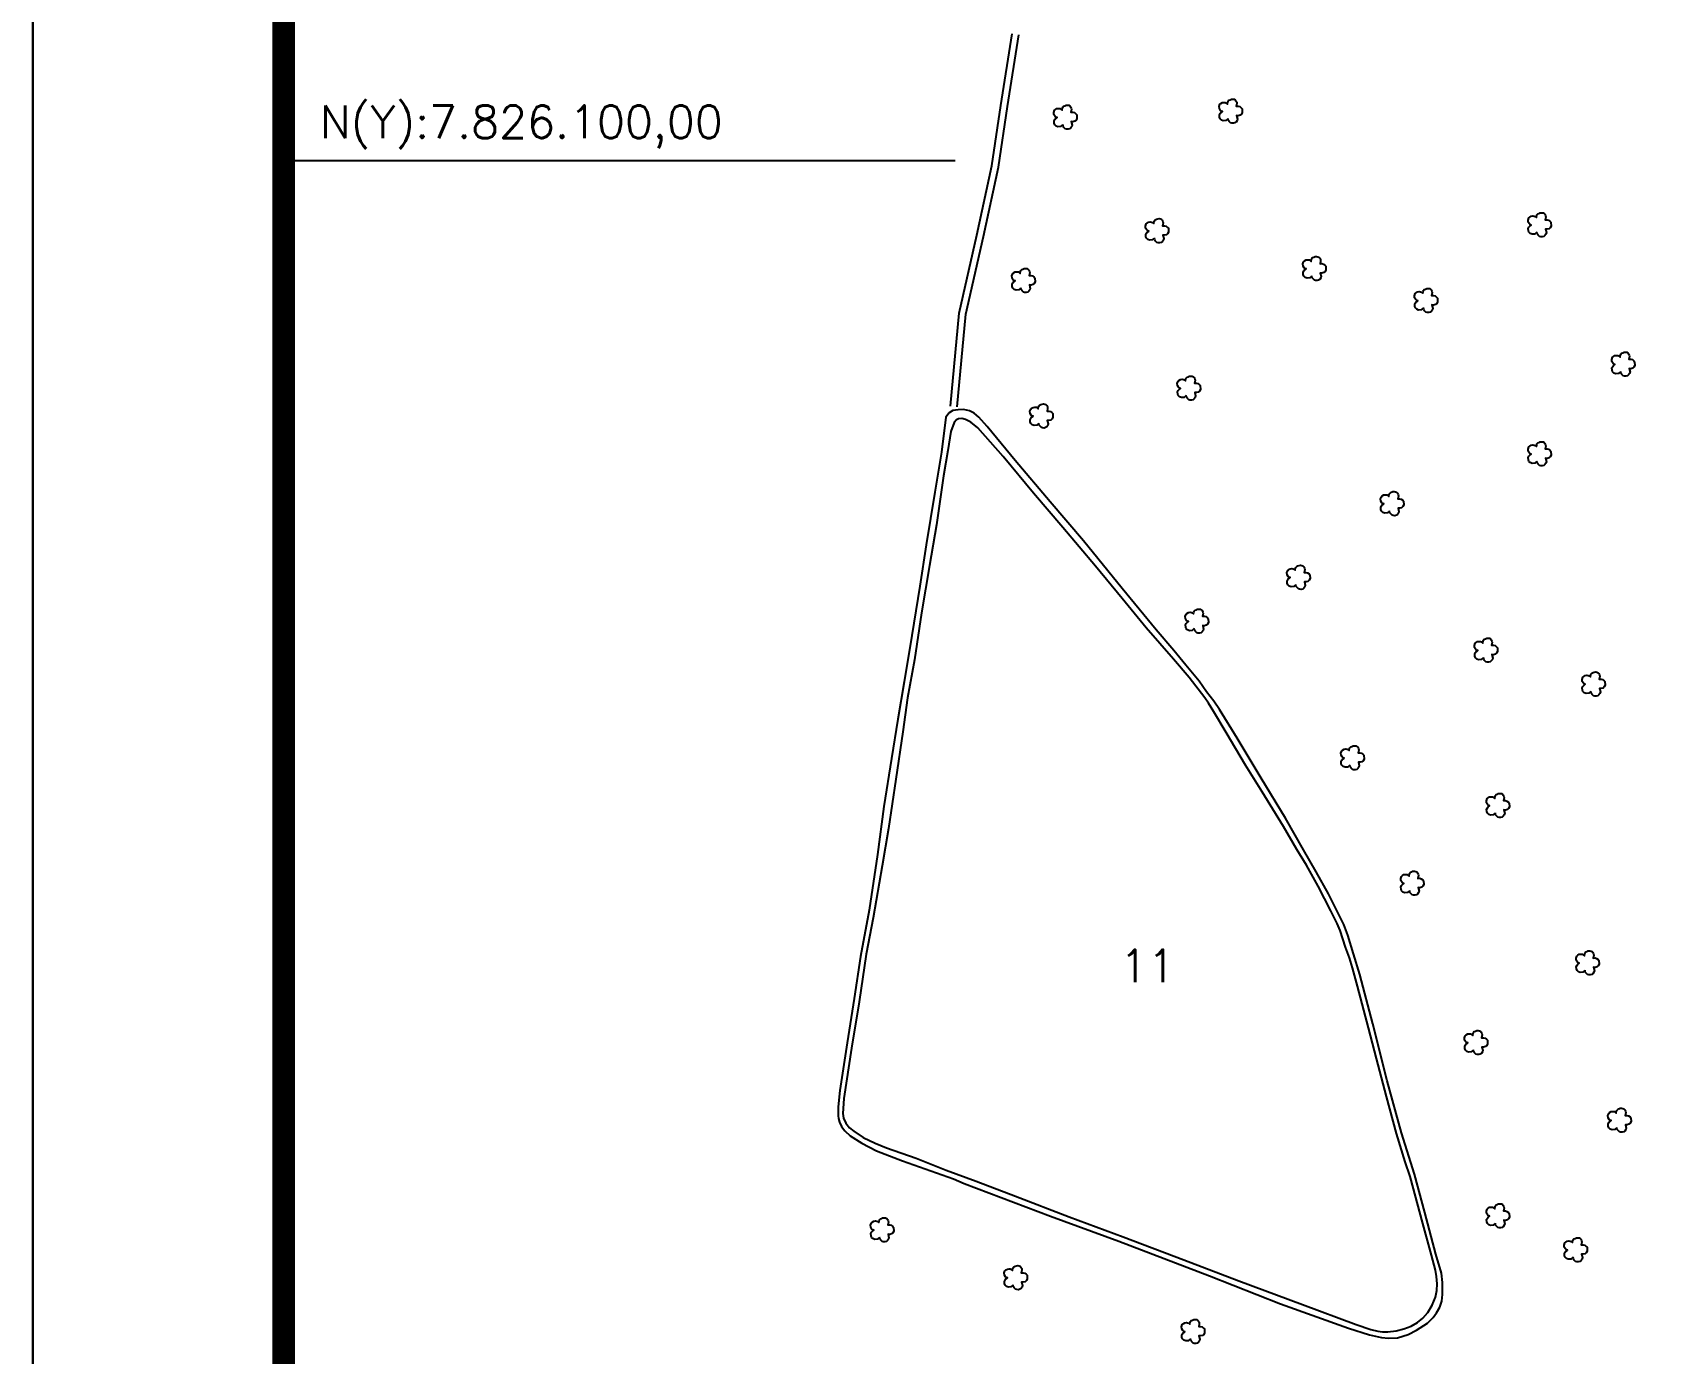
# Model space of a CAD drawing. Extents: x 742777 to 745927, y 7824687 to 7829142.
# Drawn here: x 742777 to 743754, y 7825387 to 7826176 of the extents above; entities that cross this region are included whole.
import ezdxf

# ---------------------------------------------------------------- set-up
doc = ezdxf.new("R2010")
doc.units = 0
doc.header["$MEASUREMENT"] = 0
doc.linetypes.add('CONTINUO', pattern=[0])
doc.linetypes.add('LIN0', pattern=[0])
for name, color, linetype in [('0114000982', 1, 'Continuous'), ('_SIMBOLO ARVORE', 118, 'Continuous'), ('ESTRADA', 1, 'Continuous'), ('MALHA', 8, 'Continuous'), ('MARGEM', 5, 'Continuous'), ('TEXTO_NUN_TAL', 7, 'Continuous')]:
    doc.layers.add(name, color=color, linetype=linetype)
doc.layers.add('0114000982011', color=5, linetype='Continuous', lineweight=25)
doc.styles.add('ROMANS', font='romans')
doc.styles.add('Simplex', font='simplex.shx')

msp = doc.modelspace()

# ---------------------------------------------------------------- linework, layer by layer
at = {"layer": '0114000982'}
msp.add_lwpolyline([(743334.02, 7825488.73), (743385.75, 7825469.35), (743426.47, 7825454.36), (743480.63, 7825433.67), (743523.1, 7825416.99), (743563.75, 7825402.44), (743576.32, 7825398.3), (743583.47, 7825396.73), (743587.66, 7825396.36), (743592.98, 7825396.67), (743599.4, 7825398.67), (743604.42, 7825401.11), (743610.94, 7825405.37), (743614.44, 7825408.68), (743616.44, 7825411.62), (743618.31, 7825414.99), (743619.5, 7825418.55), (743619.94, 7825422.54), (743620, 7825429.57), (743619.31, 7825435.25), (743615.98, 7825446.68), (743609.38, 7825471.45), (743603.28, 7825494.37), (743595.41, 7825519.1), (743586.85, 7825550.18), (743578.23, 7825584.16), (743570.56, 7825613.73), (743566.72, 7825626.02), (743563.32, 7825637.14), (743560.94, 7825643.56), (743557.86, 7825649.9), (743551.76, 7825661.84), (743544.46, 7825674.95), (743536.85, 7825688.15), (743526.02, 7825707.1), (743511.56, 7825731), (743497.21, 7825754.92), (743486.69, 7825771.99), (743483.3, 7825777.01), (743478.96, 7825782.54), (743474.44, 7825788.88), (743466.63, 7825798.46), (743459.47, 7825807.32), (743448.77, 7825819.53), (743428.57, 7825844.39), (743405.41, 7825872.89), (743385.53, 7825896.06), (743364.57, 7825920.73), (743347.76, 7825941.11), (743342.74, 7825946.64), (743340.12, 7825949.13), (743337.33, 7825950.43), (743333.72, 7825951.18), (743330.4, 7825951.06), (743327.36, 7825950.62), (743325.2, 7825949.21), (743323.17, 7825946.62), (743320.47, 7825925.86), (743316.62, 7825901.87), (743311.4, 7825870.48), (743307.62, 7825845.81), (743302.78, 7825816.23), (743298.18, 7825788.48), (743294.47, 7825766.33), (743290.69, 7825742.66), (743286.09, 7825714.04), (743282.19, 7825685.47), (743277.35, 7825652.05), (743272.13, 7825624.36), (743268.29, 7825599.32), (743264.2, 7825572.95), (743259.86, 7825544.45), (743258.79, 7825534.62), (743258.79, 7825529.3), (743259.04, 7825527.68), (743259.54, 7825525.44), (743260.78, 7825522.83), (743262.84, 7825520.28), (743265.9, 7825517.28), (743273, 7825512.99), (743281.67, 7825508.41), (743297.26, 7825502.44), (743327.63, 7825491.57)], close=True, dxfattribs=at)
at = {"layer": '0114000982011', "linetype": 'ByBlock'}
msp.add_lwpolyline([(743287.57, 7825510.18), (743305.42, 7825503.95), (743323.38, 7825496.79), (743341.23, 7825490.16), (743364.74, 7825481.19), (743396.83, 7825468.86), (743429.07, 7825456.96), (743465.35, 7825443.29), (743498.3, 7825430.72), (743536.23, 7825416.5), (743568.36, 7825404.64), (743577.17, 7825401.64), (743581.2, 7825400.5), (743584, 7825400.22), (743587.32, 7825400.18), (743592.2, 7825400.69), (743596.9, 7825401.99), (743601.2, 7825403.57), (743604.92, 7825405.66), (743608.11, 7825408.34), (743611.12, 7825411.66), (743613.8, 7825416.16), (743615.67, 7825420.99), (743616.46, 7825424.94), (743616.73, 7825428.93), (743616.42, 7825433.23), (743615.82, 7825437.12), (743613.3, 7825446.04), (743607.65, 7825467.18), (743604.09, 7825480.52), (743600.57, 7825492.99), (743597.57, 7825501.66), (743592.38, 7825518.68), (743586.45, 7825540.75), (743580.47, 7825563.55), (743575.8, 7825581.75), (743569.11, 7825606.65), (743566.07, 7825617.7), (743564.41, 7825623.59), (743562.03, 7825630.08), (743558.75, 7825639.91), (743557.08, 7825644.1), (743555.66, 7825646.9), (743553.13, 7825651.76), (743545.61, 7825666.49), (743538.76, 7825678.93), (743532.87, 7825688.29), (743524.91, 7825702.04), (743512.21, 7825722.89), (743502.24, 7825738.8), (743490.56, 7825758.31), (743483.36, 7825770.66), (743480.04, 7825775.84), (743477.86, 7825779.04), (743468.52, 7825791.08), (743459.18, 7825802), (743442.87, 7825820.72), (743428.47, 7825838.29), (743412.6, 7825857.57), (743393.05, 7825880.76), (743375.56, 7825901.38), (743357.43, 7825923.18), (743342.23, 7825940.25), (743338, 7825943.61), (743334.79, 7825945.23), (743332.66, 7825945.82), (743330.76, 7825945.74), (743329.57, 7825945.15), (743328.07, 7825943.41), (743326.2, 7825938.19), (743324.22, 7825926.84), (743321.8, 7825911.65), (743317.61, 7825882.3), (743313.3, 7825858.07), (743308.48, 7825829.79), (743304.29, 7825801.7), (743300.3, 7825779.06), (743297.51, 7825758.76), (743293.2, 7825730.48), (743288.76, 7825700.99), (743285.02, 7825678.66), (743279.63, 7825647.46), (743275.57, 7825625.9), (743271.26, 7825597.36), (743266.69, 7825569.7), (743262.14, 7825539.63), (743261.49, 7825530.54), (743261.87, 7825527.75), (743263.4, 7825524.89), (743265.62, 7825522.1), (743268.16, 7825520.01), (743273.68, 7825516.39), (743280.98, 7825512.9)], close=True, dxfattribs=at)
at = {"layer": '_SIMBOLO ARVORE', "linetype": 'CONTINUO'}
for points in [[(743392.95, 7826121.44, 0), (743391.7, 7826120.4, 0), (743390.12, 7826120.21, 0), (743388.99, 7826120.65, 0), (743388.19, 7826121.44, 0), (743387.86, 7826122.34, 0), (743387.77, 7826123.67, 0), (743388.2, 7826124.51, 0), (743388.66, 7826125.13, 0), (743389.57, 7826125.75, 0), (743388.99, 7826125.94, 0), (743388.42, 7826126.41, 0), (743387.75, 7826127.47, 0), (743387.62, 7826128.73, 0), (743388.11, 7826130.04, 0), (743388.62, 7826130.52, 0), (743389.55, 7826131.08, 0), (743390.53, 7826131.21, 0), (743391.31, 7826131.1, 0), (743391.92, 7826130.82, 0), (743392.6, 7826130.21, 0), (743392.8, 7826131.37, 0), (743392.98, 7826131.83, 0), (743393.48, 7826132.47, 0), (743394.23, 7826132.74, 0), (743394.97, 7826133.07, 0), (743395.79, 7826133.15, 0), (743396.57, 7826133.03, 0), (743397.21, 7826132.7, 0), (743397.68, 7826132.19, 0), (743398.09, 7826131.38, 0), (743398.25, 7826130.47, 0), (743397.88, 7826128.85, 0), (743399.01, 7826128.87, 0), (743399.95, 7826128.65, 0), (743400.83, 7826127.95, 0), (743401.32, 7826127.39, 0), (743401.45, 7826125.16, 0), (743400.91, 7826124.17, 0), (743400.18, 7826123.5, 0), (743399.04, 7826123.2, 0), (743398.04, 7826123.29, 0), (743398.58, 7826121.21, 0), (743398.33, 7826120.33, 0), (743397.73, 7826119.48, 0), (743397.07, 7826118.95, 0), (743396.13, 7826118.72, 0), (743395.2, 7826118.78, 0), (743394.5, 7826118.98, 0), (743393.7, 7826119.76, 0), (743393.15, 7826120.47, 0), (743392.99, 7826121.55, 0)], [(743491.79, 7826125.01, 0), (743490.55, 7826123.97, 0), (743488.96, 7826123.78, 0), (743487.84, 7826124.22, 0), (743487.04, 7826125.01, 0), (743486.71, 7826125.91, 0), (743486.62, 7826127.24, 0), (743487.05, 7826128.08, 0), (743487.5, 7826128.7, 0), (743488.41, 7826129.32, 0), (743487.83, 7826129.51, 0), (743487.26, 7826129.98, 0), (743486.59, 7826131.04, 0), (743486.47, 7826132.3, 0), (743486.95, 7826133.61, 0), (743487.46, 7826134.09, 0), (743488.39, 7826134.65, 0), (743489.37, 7826134.78, 0), (743490.15, 7826134.67, 0), (743490.77, 7826134.39, 0), (743491.44, 7826133.78, 0), (743491.65, 7826134.94, 0), (743491.82, 7826135.4, 0), (743492.32, 7826136.04, 0), (743493.08, 7826136.31, 0), (743493.81, 7826136.64, 0), (743494.64, 7826136.72, 0), (743495.42, 7826136.6, 0), (743496.05, 7826136.27, 0), (743496.52, 7826135.76, 0), (743496.94, 7826134.95, 0), (743497.1, 7826134.04, 0), (743496.72, 7826132.42, 0), (743497.86, 7826132.44, 0), (743498.79, 7826132.22, 0), (743499.67, 7826131.52, 0), (743500.16, 7826130.96, 0), (743500.3, 7826128.73, 0), (743499.75, 7826127.74, 0), (743499.03, 7826127.08, 0), (743497.89, 7826126.77, 0), (743496.89, 7826126.86, 0), (743497.42, 7826124.78, 0), (743497.18, 7826123.9, 0), (743496.57, 7826123.05, 0), (743495.91, 7826122.52, 0), (743494.97, 7826122.29, 0), (743494.04, 7826122.35, 0), (743493.34, 7826122.55, 0), (743492.54, 7826123.33, 0), (743492, 7826124.04, 0), (743491.83, 7826125.12, 0)], [(743447.73, 7826053.6, 0), (743446.48, 7826052.56, 0), (743444.9, 7826052.37, 0), (743443.77, 7826052.81, 0), (743442.97, 7826053.6, 0), (743442.64, 7826054.5, 0), (743442.55, 7826055.83, 0), (743442.98, 7826056.67, 0), (743443.44, 7826057.29, 0), (743444.35, 7826057.91, 0), (743443.77, 7826058.1, 0), (743443.2, 7826058.57, 0), (743442.53, 7826059.63, 0), (743442.41, 7826060.89, 0), (743442.89, 7826062.2, 0), (743443.4, 7826062.68, 0), (743444.33, 7826063.24, 0), (743445.31, 7826063.37, 0), (743446.09, 7826063.26, 0), (743446.7, 7826062.98, 0), (743447.38, 7826062.37, 0), (743447.58, 7826063.53, 0), (743447.76, 7826063.99, 0), (743448.26, 7826064.63, 0), (743449.01, 7826064.9, 0), (743449.75, 7826065.23, 0), (743450.57, 7826065.31, 0), (743451.35, 7826065.19, 0), (743451.99, 7826064.86, 0), (743452.46, 7826064.35, 0), (743452.87, 7826063.54, 0), (743453.04, 7826062.63, 0), (743452.66, 7826061.01, 0), (743453.79, 7826061.03, 0), (743454.73, 7826060.81, 0), (743455.61, 7826060.11, 0), (743456.1, 7826059.55, 0), (743456.23, 7826057.32, 0), (743455.69, 7826056.33, 0), (743454.96, 7826055.66, 0), (743453.82, 7826055.36, 0), (743452.82, 7826055.45, 0), (743453.36, 7826053.37, 0), (743453.11, 7826052.49, 0), (743452.51, 7826051.64, 0), (743451.85, 7826051.11, 0), (743450.91, 7826050.88, 0), (743449.98, 7826050.94, 0), (743449.28, 7826051.14, 0), (743448.48, 7826051.92, 0), (743447.94, 7826052.63, 0), (743447.77, 7826053.71, 0)], [(743676.38, 7826057.17, 0), (743675.14, 7826056.13, 0), (743673.55, 7826055.94, 0), (743672.43, 7826056.38, 0), (743671.63, 7826057.17, 0), (743671.29, 7826058.07, 0), (743671.21, 7826059.4, 0), (743671.64, 7826060.24, 0), (743672.09, 7826060.86, 0), (743673, 7826061.48, 0), (743672.42, 7826061.67, 0), (743671.85, 7826062.14, 0), (743671.18, 7826063.2, 0), (743671.06, 7826064.46, 0), (743671.54, 7826065.77, 0), (743672.05, 7826066.25, 0), (743672.98, 7826066.81, 0), (743673.96, 7826066.94, 0), (743674.74, 7826066.83, 0), (743675.36, 7826066.55, 0), (743676.03, 7826065.94, 0), (743676.24, 7826067.1, 0), (743676.41, 7826067.56, 0), (743676.91, 7826068.2, 0), (743677.67, 7826068.47, 0), (743678.4, 7826068.8, 0), (743679.23, 7826068.88, 0), (743680.01, 7826068.76, 0), (743680.64, 7826068.43, 0), (743681.11, 7826067.92, 0), (743681.53, 7826067.11, 0), (743681.69, 7826066.2, 0), (743681.31, 7826064.58, 0), (743682.44, 7826064.6, 0), (743683.38, 7826064.38, 0), (743684.26, 7826063.68, 0), (743684.75, 7826063.12, 0), (743684.88, 7826060.89, 0), (743684.34, 7826059.9, 0), (743683.62, 7826059.24, 0), (743682.47, 7826058.93, 0), (743681.48, 7826059.02, 0), (743682.01, 7826056.94, 0), (743681.76, 7826056.06, 0), (743681.16, 7826055.21, 0), (743680.5, 7826054.68, 0), (743679.56, 7826054.45, 0), (743678.63, 7826054.51, 0), (743677.93, 7826054.71, 0), (743677.13, 7826055.49, 0), (743676.59, 7826056.2, 0), (743676.42, 7826057.28, 0)], [(743367.94, 7826023.85, 0), (743366.69, 7826022.8, 0), (743365.11, 7826022.62, 0), (743363.98, 7826023.06, 0), (743363.18, 7826023.84, 0), (743362.85, 7826024.74, 0), (743362.76, 7826026.08, 0), (743363.19, 7826026.92, 0), (743363.65, 7826027.54, 0), (743364.56, 7826028.16, 0), (743363.98, 7826028.34, 0), (743363.41, 7826028.81, 0), (743362.74, 7826029.87, 0), (743362.61, 7826031.14, 0), (743363.1, 7826032.45, 0), (743363.61, 7826032.92, 0), (743364.54, 7826033.49, 0), (743365.52, 7826033.62, 0), (743366.3, 7826033.51, 0), (743366.91, 7826033.22, 0), (743367.59, 7826032.62, 0), (743367.79, 7826033.77, 0), (743367.97, 7826034.23, 0), (743368.47, 7826034.87, 0), (743369.22, 7826035.15, 0), (743369.96, 7826035.48, 0), (743370.78, 7826035.55, 0), (743371.56, 7826035.44, 0), (743372.2, 7826035.1, 0), (743372.67, 7826034.6, 0), (743373.08, 7826033.78, 0), (743373.25, 7826032.87, 0), (743372.87, 7826031.26, 0), (743374, 7826031.28, 0), (743374.94, 7826031.05, 0), (743375.82, 7826030.35, 0), (743376.31, 7826029.79, 0), (743376.44, 7826027.57, 0), (743375.9, 7826026.57, 0), (743375.17, 7826025.91, 0), (743374.03, 7826025.61, 0), (743373.03, 7826025.69, 0), (743373.57, 7826023.62, 0), (743373.32, 7826022.73, 0), (743372.72, 7826021.89, 0), (743372.06, 7826021.36, 0), (743371.12, 7826021.13, 0), (743370.19, 7826021.19, 0), (743369.49, 7826021.38, 0), (743368.69, 7826022.17, 0), (743368.15, 7826022.88, 0), (743367.98, 7826023.95, 0)], [(743541.81, 7826030.99, 0), (743540.57, 7826029.94, 0), (743538.98, 7826029.76, 0), (743537.85, 7826030.2, 0), (743537.05, 7826030.98, 0), (743536.72, 7826031.89, 0), (743536.63, 7826033.22, 0), (743537.07, 7826034.06, 0), (743537.52, 7826034.68, 0), (743538.43, 7826035.3, 0), (743537.85, 7826035.48, 0), (743537.28, 7826035.95, 0), (743536.61, 7826037.01, 0), (743536.49, 7826038.28, 0), (743536.97, 7826039.59, 0), (743537.48, 7826040.06, 0), (743538.41, 7826040.63, 0), (743539.39, 7826040.76, 0), (743540.17, 7826040.65, 0), (743540.79, 7826040.36, 0), (743541.46, 7826039.76, 0), (743541.66, 7826040.91, 0), (743541.84, 7826041.37, 0), (743542.34, 7826042.01, 0), (743543.1, 7826042.29, 0), (743543.83, 7826042.62, 0), (743544.66, 7826042.69, 0), (743545.44, 7826042.58, 0), (743546.07, 7826042.25, 0), (743546.54, 7826041.74, 0), (743546.95, 7826040.92, 0), (743547.12, 7826040.02, 0), (743546.74, 7826038.4, 0), (743547.87, 7826038.42, 0), (743548.81, 7826038.19, 0), (743549.69, 7826037.49, 0), (743550.18, 7826036.93, 0), (743550.31, 7826034.71, 0), (743549.77, 7826033.71, 0), (743549.04, 7826033.05, 0), (743547.9, 7826032.75, 0), (743546.9, 7826032.83, 0), (743547.44, 7826030.76, 0), (743547.19, 7826029.87, 0), (743546.59, 7826029.03, 0), (743545.93, 7826028.5, 0), (743544.99, 7826028.27, 0), (743544.06, 7826028.33, 0), (743543.36, 7826028.52, 0), (743542.56, 7826029.31, 0), (743542.02, 7826030.02, 0), (743541.85, 7826031.1, 0)], [(743608.5, 7826011.95, 0), (743607.26, 7826010.9, 0), (743605.67, 7826010.72, 0), (743604.54, 7826011.16, 0), (743603.74, 7826011.94, 0), (743603.41, 7826012.84, 0), (743603.32, 7826014.17, 0), (743603.76, 7826015.01, 0), (743604.21, 7826015.64, 0), (743605.12, 7826016.25, 0), (743604.54, 7826016.44, 0), (743603.97, 7826016.91, 0), (743603.3, 7826017.97, 0), (743603.18, 7826019.23, 0), (743603.66, 7826020.55, 0), (743604.17, 7826021.02, 0), (743605.1, 7826021.59, 0), (743606.08, 7826021.72, 0), (743606.86, 7826021.61, 0), (743607.48, 7826021.32, 0), (743608.15, 7826020.72, 0), (743608.36, 7826021.87, 0), (743608.53, 7826022.33, 0), (743609.03, 7826022.97, 0), (743609.79, 7826023.25, 0), (743610.52, 7826023.57, 0), (743611.35, 7826023.65, 0), (743612.13, 7826023.54, 0), (743612.76, 7826023.2, 0), (743613.23, 7826022.69, 0), (743613.64, 7826021.88, 0), (743613.81, 7826020.97, 0), (743613.43, 7826019.36, 0), (743614.56, 7826019.37, 0), (743615.5, 7826019.15, 0), (743616.38, 7826018.45, 0), (743616.87, 7826017.89, 0), (743617, 7826015.67, 0), (743616.46, 7826014.67, 0), (743615.73, 7826014.01, 0), (743614.59, 7826013.7, 0), (743613.59, 7826013.79, 0), (743614.13, 7826011.71, 0), (743613.88, 7826010.83, 0), (743613.28, 7826009.98, 0), (743612.62, 7826009.46, 0), (743611.68, 7826009.23, 0), (743610.75, 7826009.28, 0), (743610.05, 7826009.48, 0), (743609.25, 7826010.27, 0), (743608.71, 7826010.98, 0), (743608.54, 7826012.05, 0)], [(743726.4, 7825973.86, 0), (743725.16, 7825972.81, 0), (743723.57, 7825972.63, 0), (743722.44, 7825973.07, 0), (743721.64, 7825973.86, 0), (743721.31, 7825974.76, 0), (743721.22, 7825976.09, 0), (743721.65, 7825976.93, 0), (743722.11, 7825977.55, 0), (743723.02, 7825978.17, 0), (743722.44, 7825978.35, 0), (743721.87, 7825978.83, 0), (743721.2, 7825979.89, 0), (743721.08, 7825981.15, 0), (743721.56, 7825982.46, 0), (743722.07, 7825982.93, 0), (743723, 7825983.5, 0), (743723.98, 7825983.63, 0), (743724.76, 7825983.52, 0), (743725.37, 7825983.24, 0), (743726.05, 7825982.63, 0), (743726.25, 7825983.79, 0), (743726.43, 7825984.25, 0), (743726.93, 7825984.89, 0), (743727.68, 7825985.16, 0), (743728.42, 7825985.49, 0), (743729.24, 7825985.56, 0), (743730.03, 7825985.45, 0), (743730.66, 7825985.12, 0), (743731.13, 7825984.61, 0), (743731.54, 7825983.79, 0), (743731.71, 7825982.89, 0), (743731.33, 7825981.27, 0), (743732.46, 7825981.29, 0), (743733.4, 7825981.06, 0), (743734.28, 7825980.36, 0), (743734.77, 7825979.81, 0), (743734.9, 7825977.58, 0), (743734.36, 7825976.59, 0), (743733.63, 7825975.92, 0), (743732.49, 7825975.62, 0), (743731.49, 7825975.71, 0), (743732.03, 7825973.63, 0), (743731.78, 7825972.74, 0), (743731.18, 7825971.9, 0), (743730.52, 7825971.37, 0), (743729.58, 7825971.14, 0), (743728.65, 7825971.2, 0), (743727.95, 7825971.4, 0), (743727.15, 7825972.18, 0), (743726.61, 7825972.89, 0), (743726.44, 7825973.97, 0)], [(743466.79, 7825959.58, 0), (743465.54, 7825958.53, 0), (743463.96, 7825958.35, 0), (743462.83, 7825958.79, 0), (743462.03, 7825959.57, 0), (743461.7, 7825960.48, 0), (743461.61, 7825961.81, 0), (743462.04, 7825962.65, 0), (743462.49, 7825963.27, 0), (743463.41, 7825963.89, 0), (743462.83, 7825964.07, 0), (743462.25, 7825964.54, 0), (743461.58, 7825965.6, 0), (743461.46, 7825966.87, 0), (743461.94, 7825968.18, 0), (743462.46, 7825968.65, 0), (743463.38, 7825969.22, 0), (743464.36, 7825969.35, 0), (743465.14, 7825969.24, 0), (743465.76, 7825968.95, 0), (743466.44, 7825968.35, 0), (743466.64, 7825969.5, 0), (743466.81, 7825969.96, 0), (743467.32, 7825970.6, 0), (743468.07, 7825970.88, 0), (743468.8, 7825971.21, 0), (743469.63, 7825971.28, 0), (743470.41, 7825971.17, 0), (743471.04, 7825970.83, 0), (743471.52, 7825970.33, 0), (743471.93, 7825969.51, 0), (743472.09, 7825968.6, 0), (743471.71, 7825966.99, 0), (743472.85, 7825967.01, 0), (743473.78, 7825966.78, 0), (743474.66, 7825966.08, 0), (743475.15, 7825965.52, 0), (743475.29, 7825963.3, 0), (743474.74, 7825962.3, 0), (743474.02, 7825961.64, 0), (743472.88, 7825961.34, 0), (743471.88, 7825961.42, 0), (743472.41, 7825959.35, 0), (743472.17, 7825958.46, 0), (743471.57, 7825957.62, 0), (743470.91, 7825957.09, 0), (743469.97, 7825956.86, 0), (743469.03, 7825956.92, 0), (743468.34, 7825957.11, 0), (743467.54, 7825957.9, 0), (743466.99, 7825958.61, 0), (743466.82, 7825959.68, 0)], [(743378.66, 7825942.92, 0), (743377.41, 7825941.87, 0), (743375.83, 7825941.69, 0), (743374.7, 7825942.13, 0), (743373.9, 7825942.91, 0), (743373.57, 7825943.81, 0), (743373.48, 7825945.14, 0), (743373.91, 7825945.98, 0), (743374.37, 7825946.61, 0), (743375.28, 7825947.22, 0), (743374.7, 7825947.41, 0), (743374.13, 7825947.88, 0), (743373.45, 7825948.94, 0), (743373.33, 7825950.2, 0), (743373.82, 7825951.52, 0), (743374.33, 7825951.99, 0), (743375.26, 7825952.56, 0), (743376.23, 7825952.69, 0), (743377.02, 7825952.58, 0), (743377.63, 7825952.29, 0), (743378.31, 7825951.69, 0), (743378.51, 7825952.84, 0), (743378.68, 7825953.3, 0), (743379.19, 7825953.94, 0), (743379.94, 7825954.22, 0), (743380.68, 7825954.54, 0), (743381.5, 7825954.62, 0), (743382.28, 7825954.51, 0), (743382.92, 7825954.17, 0), (743383.39, 7825953.66, 0), (743383.8, 7825952.85, 0), (743383.96, 7825951.94, 0), (743383.59, 7825950.33, 0), (743384.72, 7825950.34, 0), (743385.66, 7825950.12, 0), (743386.54, 7825949.42, 0), (743387.03, 7825948.86, 0), (743387.16, 7825946.64, 0), (743386.62, 7825945.64, 0), (743385.89, 7825944.98, 0), (743384.75, 7825944.67, 0), (743383.75, 7825944.76, 0), (743384.28, 7825942.68, 0), (743384.04, 7825941.8, 0), (743383.44, 7825940.95, 0), (743382.78, 7825940.43, 0), (743381.84, 7825940.2, 0), (743380.91, 7825940.25, 0), (743380.21, 7825940.45, 0), (743379.41, 7825941.24, 0), (743378.86, 7825941.95, 0), (743378.7, 7825943.02, 0)], [(743676.38, 7825920.3, 0), (743675.14, 7825919.26, 0), (743673.55, 7825919.07, 0), (743672.43, 7825919.51, 0), (743671.63, 7825920.3, 0), (743671.29, 7825921.2, 0), (743671.21, 7825922.53, 0), (743671.64, 7825923.37, 0), (743672.09, 7825923.99, 0), (743673, 7825924.61, 0), (743672.42, 7825924.8, 0), (743671.85, 7825925.27, 0), (743671.18, 7825926.33, 0), (743671.06, 7825927.59, 0), (743671.54, 7825928.9, 0), (743672.05, 7825929.38, 0), (743672.98, 7825929.94, 0), (743673.96, 7825930.07, 0), (743674.74, 7825929.96, 0), (743675.36, 7825929.68, 0), (743676.03, 7825929.07, 0), (743676.24, 7825930.23, 0), (743676.41, 7825930.69, 0), (743676.91, 7825931.33, 0), (743677.67, 7825931.6, 0), (743678.4, 7825931.93, 0), (743679.23, 7825932.01, 0), (743680.01, 7825931.89, 0), (743680.64, 7825931.56, 0), (743681.11, 7825931.05, 0), (743681.53, 7825930.24, 0), (743681.69, 7825929.33, 0), (743681.31, 7825927.71, 0), (743682.44, 7825927.73, 0), (743683.38, 7825927.51, 0), (743684.26, 7825926.81, 0), (743684.75, 7825926.25, 0), (743684.88, 7825924.02, 0), (743684.34, 7825923.03, 0), (743683.62, 7825922.36, 0), (743682.47, 7825922.06, 0), (743681.48, 7825922.15, 0), (743682.01, 7825920.07, 0), (743681.76, 7825919.19, 0), (743681.16, 7825918.34, 0), (743680.5, 7825917.81, 0), (743679.56, 7825917.58, 0), (743678.63, 7825917.64, 0), (743677.93, 7825917.84, 0), (743677.13, 7825918.62, 0), (743676.59, 7825919.33, 0), (743676.42, 7825920.41, 0)], [(743588.26, 7825890.55, 0), (743587.01, 7825889.5, 0), (743585.43, 7825889.32, 0), (743584.3, 7825889.76, 0), (743583.5, 7825890.54, 0), (743583.17, 7825891.45, 0), (743583.08, 7825892.78, 0), (743583.51, 7825893.62, 0), (743583.97, 7825894.24, 0), (743584.88, 7825894.86, 0), (743584.3, 7825895.04, 0), (743583.73, 7825895.51, 0), (743583.05, 7825896.57, 0), (743582.93, 7825897.84, 0), (743583.42, 7825899.15, 0), (743583.93, 7825899.62, 0), (743584.86, 7825900.19, 0), (743585.83, 7825900.32, 0), (743586.61, 7825900.21, 0), (743587.23, 7825899.92, 0), (743587.91, 7825899.32, 0), (743588.11, 7825900.47, 0), (743588.28, 7825900.93, 0), (743588.79, 7825901.57, 0), (743589.54, 7825901.85, 0), (743590.27, 7825902.18, 0), (743591.1, 7825902.25, 0), (743591.88, 7825902.14, 0), (743592.52, 7825901.8, 0), (743592.99, 7825901.3, 0), (743593.4, 7825900.48, 0), (743593.56, 7825899.57, 0), (743593.19, 7825897.96, 0), (743594.32, 7825897.98, 0), (743595.25, 7825897.75, 0), (743596.14, 7825897.05, 0), (743596.63, 7825896.49, 0), (743596.76, 7825894.27, 0), (743596.21, 7825893.27, 0), (743595.49, 7825892.61, 0), (743594.35, 7825892.31, 0), (743593.35, 7825892.39, 0), (743593.88, 7825890.32, 0), (743593.64, 7825889.43, 0), (743593.04, 7825888.59, 0), (743592.38, 7825888.06, 0), (743591.44, 7825887.83, 0), (743590.51, 7825887.89, 0), (743589.81, 7825888.08, 0), (743589.01, 7825888.87, 0), (743588.46, 7825889.58, 0), (743588.3, 7825890.65, 0)], [(743532.28, 7825846.51, 0), (743531.04, 7825845.47, 0), (743529.46, 7825845.28, 0), (743528.33, 7825845.72, 0), (743527.53, 7825846.51, 0), (743527.2, 7825847.41, 0), (743527.11, 7825848.74, 0), (743527.54, 7825849.58, 0), (743527.99, 7825850.2, 0), (743528.9, 7825850.82, 0), (743528.32, 7825851, 0), (743527.75, 7825851.48, 0), (743527.08, 7825852.54, 0), (743526.96, 7825853.8, 0), (743527.44, 7825855.11, 0), (743527.95, 7825855.58, 0), (743528.88, 7825856.15, 0), (743529.86, 7825856.28, 0), (743530.64, 7825856.17, 0), (743531.26, 7825855.89, 0), (743531.93, 7825855.28, 0), (743532.14, 7825856.44, 0), (743532.31, 7825856.9, 0), (743532.82, 7825857.54, 0), (743533.57, 7825857.81, 0), (743534.3, 7825858.14, 0), (743535.13, 7825858.21, 0), (743535.91, 7825858.1, 0), (743536.54, 7825857.77, 0), (743537.01, 7825857.26, 0), (743537.43, 7825856.44, 0), (743537.59, 7825855.54, 0), (743537.21, 7825853.92, 0), (743538.35, 7825853.94, 0), (743539.28, 7825853.72, 0), (743540.16, 7825853.02, 0), (743540.65, 7825852.46, 0), (743540.79, 7825850.23, 0), (743540.24, 7825849.24, 0), (743539.52, 7825848.57, 0), (743538.38, 7825848.27, 0), (743537.38, 7825848.36, 0), (743537.91, 7825846.28, 0), (743537.67, 7825845.4, 0), (743537.07, 7825844.55, 0), (743536.4, 7825844.02, 0), (743535.46, 7825843.79, 0), (743534.53, 7825843.85, 0), (743533.84, 7825844.05, 0), (743533.03, 7825844.83, 0), (743532.49, 7825845.54, 0), (743532.32, 7825846.62, 0)], [(743471.55, 7825820.33, 0), (743470.3, 7825819.28, 0), (743468.72, 7825819.1, 0), (743467.59, 7825819.54, 0), (743466.79, 7825820.32, 0), (743466.46, 7825821.22, 0), (743466.37, 7825822.56, 0), (743466.8, 7825823.4, 0), (743467.26, 7825824.02, 0), (743468.17, 7825824.64, 0), (743467.59, 7825824.82, 0), (743467.02, 7825825.29, 0), (743466.34, 7825826.35, 0), (743466.22, 7825827.62, 0), (743466.71, 7825828.93, 0), (743467.22, 7825829.4, 0), (743468.15, 7825829.97, 0), (743469.12, 7825830.1, 0), (743469.91, 7825829.99, 0), (743470.52, 7825829.7, 0), (743471.2, 7825829.1, 0), (743471.4, 7825830.25, 0), (743471.57, 7825830.71, 0), (743472.08, 7825831.35, 0), (743472.83, 7825831.63, 0), (743473.57, 7825831.96, 0), (743474.39, 7825832.03, 0), (743475.17, 7825831.92, 0), (743475.81, 7825831.58, 0), (743476.28, 7825831.08, 0), (743476.69, 7825830.26, 0), (743476.85, 7825829.35, 0), (743476.48, 7825827.74, 0), (743477.61, 7825827.76, 0), (743478.55, 7825827.53, 0), (743479.43, 7825826.83, 0), (743479.92, 7825826.27, 0), (743480.05, 7825824.05, 0), (743479.51, 7825823.05, 0), (743478.78, 7825822.39, 0), (743477.64, 7825822.09, 0), (743476.64, 7825822.17, 0), (743477.17, 7825820.1, 0), (743476.93, 7825819.21, 0), (743476.33, 7825818.37, 0), (743475.67, 7825817.84, 0), (743474.73, 7825817.61, 0), (743473.8, 7825817.67, 0), (743473.1, 7825817.86, 0), (743472.3, 7825818.65, 0), (743471.75, 7825819.36, 0), (743471.59, 7825820.43, 0)], [(743644.35, 7825802.98, 0), (743643.1, 7825801.93, 0), (743641.52, 7825801.75, 0), (743640.39, 7825802.19, 0), (743639.59, 7825802.98, 0), (743639.26, 7825803.88, 0), (743639.17, 7825805.21, 0), (743639.6, 7825806.05, 0), (743640.06, 7825806.67, 0), (743640.97, 7825807.29, 0), (743640.39, 7825807.47, 0), (743639.82, 7825807.95, 0), (743639.15, 7825809.01, 0), (743639.02, 7825810.27, 0), (743639.51, 7825811.58, 0), (743640.02, 7825812.05, 0), (743640.95, 7825812.62, 0), (743641.93, 7825812.75, 0), (743642.71, 7825812.64, 0), (743643.32, 7825812.36, 0), (743644, 7825811.75, 0), (743644.2, 7825812.91, 0), (743644.38, 7825813.37, 0), (743644.88, 7825814.01, 0), (743645.63, 7825814.28, 0), (743646.37, 7825814.61, 0), (743647.19, 7825814.68, 0), (743647.97, 7825814.57, 0), (743648.61, 7825814.24, 0), (743649.08, 7825813.73, 0), (743649.49, 7825812.91, 0), (743649.65, 7825812.01, 0), (743649.28, 7825810.39, 0), (743650.41, 7825810.41, 0), (743651.35, 7825810.18, 0), (743652.23, 7825809.48, 0), (743652.72, 7825808.93, 0), (743652.85, 7825806.7, 0), (743652.31, 7825805.71, 0), (743651.58, 7825805.04, 0), (743650.44, 7825804.74, 0), (743649.44, 7825804.83, 0), (743649.98, 7825802.75, 0), (743649.73, 7825801.86, 0), (743649.13, 7825801.02, 0), (743648.47, 7825800.49, 0), (743647.53, 7825800.26, 0), (743646.6, 7825800.32, 0), (743645.9, 7825800.52, 0), (743645.1, 7825801.3, 0), (743644.56, 7825802.01, 0), (743644.39, 7825803.09, 0)], [(743708.66, 7825782.75, 0), (743707.41, 7825781.7, 0), (743705.83, 7825781.52, 0), (743704.7, 7825781.96, 0), (743703.9, 7825782.74, 0), (743703.57, 7825783.64, 0), (743703.48, 7825784.98, 0), (743703.91, 7825785.82, 0), (743704.37, 7825786.44, 0), (743705.28, 7825787.06, 0), (743704.7, 7825787.24, 0), (743704.13, 7825787.71, 0), (743703.45, 7825788.77, 0), (743703.33, 7825790.04, 0), (743703.82, 7825791.35, 0), (743704.33, 7825791.82, 0), (743705.26, 7825792.39, 0), (743706.23, 7825792.52, 0), (743707.01, 7825792.41, 0), (743707.63, 7825792.12, 0), (743708.31, 7825791.52, 0), (743708.51, 7825792.67, 0), (743708.68, 7825793.13, 0), (743709.19, 7825793.77, 0), (743709.94, 7825794.05, 0), (743710.68, 7825794.38, 0), (743711.5, 7825794.45, 0), (743712.28, 7825794.34, 0), (743712.92, 7825794, 0), (743713.39, 7825793.5, 0), (743713.8, 7825792.68, 0), (743713.96, 7825791.77, 0), (743713.59, 7825790.16, 0), (743714.72, 7825790.18, 0), (743715.66, 7825789.95, 0), (743716.54, 7825789.25, 0), (743717.03, 7825788.69, 0), (743717.16, 7825786.47, 0), (743716.61, 7825785.47, 0), (743715.89, 7825784.81, 0), (743714.75, 7825784.51, 0), (743713.75, 7825784.59, 0), (743714.28, 7825782.52, 0), (743714.04, 7825781.63, 0), (743713.44, 7825780.79, 0), (743712.78, 7825780.26, 0), (743711.84, 7825780.03, 0), (743710.91, 7825780.08, 0), (743710.21, 7825780.28, 0), (743709.41, 7825781.07, 0), (743708.86, 7825781.78, 0), (743708.7, 7825782.85, 0)], [(743564.56, 7825738.71, 0), (743563.31, 7825737.66, 0), (743561.73, 7825737.48, 0), (743560.6, 7825737.92, 0), (743559.8, 7825738.71, 0), (743559.47, 7825739.61, 0), (743559.38, 7825740.94, 0), (743559.81, 7825741.78, 0), (743560.27, 7825742.4, 0), (743561.18, 7825743.02, 0), (743560.6, 7825743.2, 0), (743560.03, 7825743.68, 0), (743559.35, 7825744.74, 0), (743559.23, 7825746, 0), (743559.72, 7825747.31, 0), (743560.23, 7825747.78, 0), (743561.16, 7825748.35, 0), (743562.14, 7825748.48, 0), (743562.92, 7825748.37, 0), (743563.53, 7825748.09, 0), (743564.21, 7825747.48, 0), (743564.41, 7825748.64, 0), (743564.59, 7825749.1, 0), (743565.09, 7825749.74, 0), (743565.84, 7825750.01, 0), (743566.58, 7825750.34, 0), (743567.4, 7825750.41, 0), (743568.18, 7825750.3, 0), (743568.82, 7825749.97, 0), (743569.29, 7825749.46, 0), (743569.7, 7825748.64, 0), (743569.86, 7825747.74, 0), (743569.49, 7825746.12, 0), (743570.62, 7825746.14, 0), (743571.56, 7825745.91, 0), (743572.44, 7825745.22, 0), (743572.93, 7825744.66, 0), (743573.06, 7825742.43, 0), (743572.52, 7825741.44, 0), (743571.79, 7825740.77, 0), (743570.65, 7825740.47, 0), (743569.65, 7825740.56, 0), (743570.19, 7825738.48, 0), (743569.94, 7825737.59, 0), (743569.34, 7825736.75, 0), (743568.68, 7825736.22, 0), (743567.74, 7825735.99, 0), (743566.81, 7825736.05, 0), (743566.11, 7825736.25, 0), (743565.31, 7825737.03, 0), (743564.76, 7825737.74, 0), (743564.6, 7825738.82, 0)], [(743651.5, 7825710.15, 0), (743650.25, 7825709.1, 0), (743648.67, 7825708.92, 0), (743647.54, 7825709.36, 0), (743646.74, 7825710.14, 0), (743646.41, 7825711.04, 0), (743646.32, 7825712.37, 0), (743646.75, 7825713.21, 0), (743647.2, 7825713.84, 0), (743648.12, 7825714.45, 0), (743647.54, 7825714.64, 0), (743646.96, 7825715.11, 0), (743646.29, 7825716.17, 0), (743646.17, 7825717.43, 0), (743646.65, 7825718.75, 0), (743647.16, 7825719.22, 0), (743648.09, 7825719.79, 0), (743649.07, 7825719.92, 0), (743649.85, 7825719.81, 0), (743650.47, 7825719.52, 0), (743651.15, 7825718.92, 0), (743651.35, 7825720.07, 0), (743651.52, 7825720.53, 0), (743652.03, 7825721.17, 0), (743652.78, 7825721.45, 0), (743653.51, 7825721.77, 0), (743654.34, 7825721.85, 0), (743655.12, 7825721.74, 0), (743655.75, 7825721.4, 0), (743656.23, 7825720.89, 0), (743656.64, 7825720.08, 0), (743656.8, 7825719.17, 0), (743656.42, 7825717.56, 0), (743657.56, 7825717.58, 0), (743658.49, 7825717.35, 0), (743659.37, 7825716.65, 0), (743659.86, 7825716.09, 0), (743660, 7825713.87, 0), (743659.45, 7825712.87, 0), (743658.73, 7825712.21, 0), (743657.59, 7825711.9, 0), (743656.59, 7825711.99, 0), (743657.12, 7825709.92, 0), (743656.88, 7825709.03, 0), (743656.28, 7825708.19, 0), (743655.62, 7825707.66, 0), (743654.68, 7825707.43, 0), (743653.74, 7825707.48, 0), (743653.05, 7825707.68, 0), (743652.25, 7825708.47, 0), (743651.7, 7825709.18, 0), (743651.53, 7825710.25, 0)], [(743600.29, 7825663.73, 0), (743599.04, 7825662.68, 0), (743597.46, 7825662.5, 0), (743596.33, 7825662.94, 0), (743595.53, 7825663.73, 0), (743595.2, 7825664.63, 0), (743595.11, 7825665.96, 0), (743595.54, 7825666.8, 0), (743596, 7825667.42, 0), (743596.91, 7825668.04, 0), (743596.33, 7825668.22, 0), (743595.76, 7825668.7, 0), (743595.08, 7825669.76, 0), (743594.96, 7825671.02, 0), (743595.45, 7825672.33, 0), (743595.96, 7825672.8, 0), (743596.89, 7825673.37, 0), (743597.86, 7825673.5, 0), (743598.64, 7825673.39, 0), (743599.26, 7825673.11, 0), (743599.94, 7825672.5, 0), (743600.14, 7825673.66, 0), (743600.31, 7825674.12, 0), (743600.82, 7825674.76, 0), (743601.57, 7825675.03, 0), (743602.3, 7825675.36, 0), (743603.13, 7825675.43, 0), (743603.91, 7825675.32, 0), (743604.55, 7825674.99, 0), (743605.02, 7825674.48, 0), (743605.43, 7825673.66, 0), (743605.59, 7825672.76, 0), (743605.22, 7825671.14, 0), (743606.35, 7825671.16, 0), (743607.28, 7825670.93, 0), (743608.17, 7825670.23, 0), (743608.66, 7825669.68, 0), (743608.79, 7825667.45, 0), (743608.24, 7825666.46, 0), (743607.52, 7825665.79, 0), (743606.38, 7825665.49, 0), (743605.38, 7825665.58, 0), (743605.91, 7825663.5, 0), (743605.67, 7825662.61, 0), (743605.07, 7825661.77, 0), (743604.41, 7825661.24, 0), (743603.47, 7825661.01, 0), (743602.54, 7825661.07, 0), (743601.84, 7825661.27, 0), (743601.04, 7825662.05, 0), (743600.49, 7825662.76, 0), (743600.33, 7825663.84, 0)], [(743705.09, 7825616.12, 0), (743703.84, 7825615.08, 0), (743702.26, 7825614.89, 0), (743701.13, 7825615.33, 0), (743700.33, 7825616.12, 0), (743700, 7825617.02, 0), (743699.91, 7825618.35, 0), (743700.34, 7825619.19, 0), (743700.79, 7825619.81, 0), (743701.71, 7825620.43, 0), (743701.13, 7825620.62, 0), (743700.55, 7825621.09, 0), (743699.88, 7825622.15, 0), (743699.76, 7825623.41, 0), (743700.25, 7825624.72, 0), (743700.76, 7825625.2, 0), (743701.69, 7825625.76, 0), (743702.66, 7825625.89, 0), (743703.44, 7825625.78, 0), (743704.06, 7825625.5, 0), (743704.74, 7825624.89, 0), (743704.94, 7825626.05, 0), (743705.11, 7825626.51, 0), (743705.62, 7825627.15, 0), (743706.37, 7825627.42, 0), (743707.1, 7825627.75, 0), (743707.93, 7825627.83, 0), (743708.71, 7825627.71, 0), (743709.34, 7825627.38, 0), (743709.82, 7825626.87, 0), (743710.23, 7825626.06, 0), (743710.39, 7825625.15, 0), (743710.01, 7825623.53, 0), (743711.15, 7825623.55, 0), (743712.08, 7825623.33, 0), (743712.96, 7825622.63, 0), (743713.45, 7825622.07, 0), (743713.59, 7825619.84, 0), (743713.04, 7825618.85, 0), (743712.32, 7825618.19, 0), (743711.18, 7825617.88, 0), (743710.18, 7825617.97, 0), (743710.71, 7825615.89, 0), (743710.47, 7825615.01, 0), (743709.87, 7825614.16, 0), (743709.21, 7825613.63, 0), (743708.27, 7825613.4, 0), (743707.33, 7825613.46, 0), (743706.64, 7825613.66, 0), (743705.84, 7825614.44, 0), (743705.29, 7825615.15, 0), (743705.12, 7825616.23, 0)], [(743638.4, 7825568.52, 0), (743637.15, 7825567.47, 0), (743635.57, 7825567.29, 0), (743634.44, 7825567.73, 0), (743633.64, 7825568.51, 0), (743633.31, 7825569.41, 0), (743633.22, 7825570.74, 0), (743633.65, 7825571.58, 0), (743634.1, 7825572.21, 0), (743635.02, 7825572.82, 0), (743634.44, 7825573.01, 0), (743633.86, 7825573.48, 0), (743633.19, 7825574.54, 0), (743633.07, 7825575.8, 0), (743633.55, 7825577.12, 0), (743634.06, 7825577.59, 0), (743634.99, 7825578.16, 0), (743635.97, 7825578.29, 0), (743636.75, 7825578.18, 0), (743637.37, 7825577.89, 0), (743638.05, 7825577.29, 0), (743638.25, 7825578.44, 0), (743638.42, 7825578.9, 0), (743638.93, 7825579.54, 0), (743639.68, 7825579.82, 0), (743640.41, 7825580.14, 0), (743641.24, 7825580.22, 0), (743642.02, 7825580.11, 0), (743642.65, 7825579.77, 0), (743643.13, 7825579.26, 0), (743643.54, 7825578.45, 0), (743643.7, 7825577.54, 0), (743643.32, 7825575.93, 0), (743644.46, 7825575.94, 0), (743645.39, 7825575.72, 0), (743646.27, 7825575.02, 0), (743646.76, 7825574.46, 0), (743646.9, 7825572.24, 0), (743646.35, 7825571.24, 0), (743645.63, 7825570.58, 0), (743644.49, 7825570.27, 0), (743643.49, 7825570.36, 0), (743644.02, 7825568.28, 0), (743643.78, 7825567.4, 0), (743643.18, 7825566.55, 0), (743642.52, 7825566.03, 0), (743641.58, 7825565.8, 0), (743640.64, 7825565.85, 0), (743639.95, 7825566.05, 0), (743639.15, 7825566.84, 0), (743638.6, 7825567.55, 0), (743638.43, 7825568.62, 0)], [(743724.14, 7825522.1, 0), (743722.89, 7825521.05, 0), (743721.31, 7825520.87, 0), (743720.18, 7825521.31, 0), (743719.38, 7825522.09, 0), (743719.05, 7825523, 0), (743718.96, 7825524.33, 0), (743719.39, 7825525.17, 0), (743719.85, 7825525.79, 0), (743720.76, 7825526.41, 0), (743720.18, 7825526.59, 0), (743719.61, 7825527.06, 0), (743718.94, 7825528.12, 0), (743718.81, 7825529.39, 0), (743719.3, 7825530.7, 0), (743719.81, 7825531.17, 0), (743720.74, 7825531.74, 0), (743721.72, 7825531.87, 0), (743722.5, 7825531.76, 0), (743723.11, 7825531.47, 0), (743723.79, 7825530.87, 0), (743723.99, 7825532.02, 0), (743724.17, 7825532.49, 0), (743724.67, 7825533.12, 0), (743725.42, 7825533.4, 0), (743726.16, 7825533.73, 0), (743726.98, 7825533.8, 0), (743727.76, 7825533.69, 0), (743728.4, 7825533.36, 0), (743728.87, 7825532.85, 0), (743729.28, 7825532.03, 0), (743729.44, 7825531.13, 0), (743729.07, 7825529.51, 0), (743730.2, 7825529.53, 0), (743731.14, 7825529.3, 0), (743732.02, 7825528.6, 0), (743732.51, 7825528.04, 0), (743732.64, 7825525.82, 0), (743732.1, 7825524.82, 0), (743731.37, 7825524.16, 0), (743730.23, 7825523.86, 0), (743729.23, 7825523.94, 0), (743729.77, 7825521.87, 0), (743729.52, 7825520.98, 0), (743728.92, 7825520.14, 0), (743728.26, 7825519.61, 0), (743727.32, 7825519.38, 0), (743726.39, 7825519.44, 0), (743725.69, 7825519.63, 0), (743724.89, 7825520.42, 0), (743724.35, 7825521.13, 0), (743724.18, 7825522.21, 0)], [(743283.51, 7825456.64, 0), (743282.26, 7825455.59, 0), (743280.68, 7825455.41, 0), (743279.55, 7825455.85, 0), (743278.75, 7825456.63, 0), (743278.42, 7825457.54, 0), (743278.33, 7825458.87, 0), (743278.76, 7825459.71, 0), (743279.22, 7825460.33, 0), (743280.13, 7825460.95, 0), (743279.55, 7825461.13, 0), (743278.98, 7825461.6, 0), (743278.3, 7825462.66, 0), (743278.18, 7825463.93, 0), (743278.67, 7825465.24, 0), (743279.18, 7825465.71, 0), (743280.11, 7825466.28, 0), (743281.08, 7825466.41, 0), (743281.86, 7825466.3, 0), (743282.48, 7825466.01, 0), (743283.16, 7825465.41, 0), (743283.36, 7825466.56, 0), (743283.53, 7825467.03, 0), (743284.04, 7825467.67, 0), (743284.79, 7825467.94, 0), (743285.53, 7825468.27, 0), (743286.35, 7825468.34, 0), (743287.13, 7825468.23, 0), (743287.77, 7825467.9, 0), (743288.24, 7825467.39, 0), (743288.65, 7825466.57, 0), (743288.81, 7825465.67, 0), (743288.44, 7825464.05, 0), (743289.57, 7825464.07, 0), (743290.5, 7825463.84, 0), (743291.39, 7825463.14, 0), (743291.88, 7825462.58, 0), (743292.01, 7825460.36, 0), (743291.46, 7825459.36, 0), (743290.74, 7825458.7, 0), (743289.6, 7825458.4, 0), (743288.6, 7825458.49, 0), (743289.13, 7825456.41, 0), (743288.89, 7825455.52, 0), (743288.29, 7825454.68, 0), (743287.63, 7825454.15, 0), (743286.69, 7825453.92, 0), (743285.76, 7825453.98, 0), (743285.06, 7825454.18, 0), (743284.26, 7825454.96, 0), (743283.71, 7825455.67, 0), (743283.55, 7825456.75, 0)], [(743651.5, 7825464.97, 0), (743650.25, 7825463.92, 0), (743648.67, 7825463.74, 0), (743647.54, 7825464.18, 0), (743646.74, 7825464.97, 0), (743646.41, 7825465.87, 0), (743646.32, 7825467.2, 0), (743646.75, 7825468.04, 0), (743647.2, 7825468.66, 0), (743648.12, 7825469.28, 0), (743647.54, 7825469.46, 0), (743646.96, 7825469.94, 0), (743646.29, 7825471, 0), (743646.17, 7825472.26, 0), (743646.65, 7825473.57, 0), (743647.16, 7825474.04, 0), (743648.09, 7825474.61, 0), (743649.07, 7825474.74, 0), (743649.85, 7825474.63, 0), (743650.47, 7825474.35, 0), (743651.15, 7825473.74, 0), (743651.35, 7825474.9, 0), (743651.52, 7825475.36, 0), (743652.03, 7825476, 0), (743652.78, 7825476.27, 0), (743653.51, 7825476.6, 0), (743654.34, 7825476.67, 0), (743655.12, 7825476.56, 0), (743655.75, 7825476.23, 0), (743656.23, 7825475.72, 0), (743656.64, 7825474.9, 0), (743656.8, 7825474, 0), (743656.42, 7825472.38, 0), (743657.56, 7825472.4, 0), (743658.49, 7825472.17, 0), (743659.37, 7825471.47, 0), (743659.86, 7825470.92, 0), (743660, 7825468.69, 0), (743659.45, 7825467.7, 0), (743658.73, 7825467.03, 0), (743657.59, 7825466.73, 0), (743656.59, 7825466.82, 0), (743657.12, 7825464.74, 0), (743656.88, 7825463.85, 0), (743656.28, 7825463.01, 0), (743655.62, 7825462.48, 0), (743654.68, 7825462.25, 0), (743653.74, 7825462.31, 0), (743653.05, 7825462.51, 0), (743652.25, 7825463.29, 0), (743651.7, 7825464, 0), (743651.53, 7825465.08, 0)], [(743697.94, 7825444.74, 0), (743696.69, 7825443.69, 0), (743695.11, 7825443.51, 0), (743693.98, 7825443.95, 0), (743693.18, 7825444.73, 0), (743692.85, 7825445.63, 0), (743692.76, 7825446.97, 0), (743693.19, 7825447.81, 0), (743693.65, 7825448.43, 0), (743694.56, 7825449.05, 0), (743693.98, 7825449.23, 0), (743693.41, 7825449.7, 0), (743692.74, 7825450.76, 0), (743692.61, 7825452.03, 0), (743693.1, 7825453.34, 0), (743693.61, 7825453.81, 0), (743694.54, 7825454.38, 0), (743695.52, 7825454.51, 0), (743696.3, 7825454.4, 0), (743696.91, 7825454.11, 0), (743697.59, 7825453.51, 0), (743697.79, 7825454.66, 0), (743697.97, 7825455.12, 0), (743698.47, 7825455.76, 0), (743699.22, 7825456.04, 0), (743699.96, 7825456.37, 0), (743700.78, 7825456.44, 0), (743701.56, 7825456.33, 0), (743702.2, 7825455.99, 0), (743702.67, 7825455.49, 0), (743703.08, 7825454.67, 0), (743703.24, 7825453.76, 0), (743702.87, 7825452.15, 0), (743704, 7825452.17, 0), (743704.94, 7825451.94, 0), (743705.82, 7825451.24, 0), (743706.31, 7825450.68, 0), (743706.44, 7825448.46, 0), (743705.9, 7825447.46, 0), (743705.17, 7825446.8, 0), (743704.03, 7825446.5, 0), (743703.03, 7825446.58, 0), (743703.57, 7825444.51, 0), (743703.32, 7825443.62, 0), (743702.72, 7825442.78, 0), (743702.06, 7825442.25, 0), (743701.12, 7825442.02, 0), (743700.19, 7825442.07, 0), (743699.49, 7825442.27, 0), (743698.69, 7825443.06, 0), (743698.15, 7825443.77, 0), (743697.98, 7825444.84, 0)], [(743363.3, 7825428.07, 0), (743362.05, 7825427.03, 0), (743360.47, 7825426.85, 0), (743359.34, 7825427.28, 0), (743358.54, 7825428.07, 0), (743358.21, 7825428.97, 0), (743358.12, 7825430.3, 0), (743358.55, 7825431.14, 0), (743359.01, 7825431.76, 0), (743359.92, 7825432.38, 0), (743359.34, 7825432.57, 0), (743358.77, 7825433.04, 0), (743358.09, 7825434.1, 0), (743357.97, 7825435.36, 0), (743358.46, 7825436.68, 0), (743358.97, 7825437.15, 0), (743359.9, 7825437.72, 0), (743360.87, 7825437.85, 0), (743361.65, 7825437.74, 0), (743362.27, 7825437.45, 0), (743362.95, 7825436.85, 0), (743363.15, 7825438, 0), (743363.32, 7825438.46, 0), (743363.83, 7825439.1, 0), (743364.58, 7825439.38, 0), (743365.32, 7825439.7, 0), (743366.14, 7825439.78, 0), (743366.92, 7825439.67, 0), (743367.56, 7825439.33, 0), (743368.03, 7825438.82, 0), (743368.44, 7825438.01, 0), (743368.6, 7825437.1, 0), (743368.23, 7825435.49, 0), (743369.36, 7825435.5, 0), (743370.29, 7825435.28, 0), (743371.18, 7825434.58, 0), (743371.67, 7825434.02, 0), (743371.8, 7825431.8, 0), (743371.25, 7825430.8, 0), (743370.53, 7825430.14, 0), (743369.39, 7825429.83, 0), (743368.39, 7825429.92, 0), (743368.92, 7825427.84, 0), (743368.68, 7825426.96, 0), (743368.08, 7825426.11, 0), (743367.42, 7825425.59, 0), (743366.48, 7825425.36, 0), (743365.55, 7825425.41, 0), (743364.85, 7825425.61, 0), (743364.05, 7825426.4, 0), (743363.5, 7825427.11, 0), (743363.34, 7825428.18, 0)], [(743469.29, 7825395.94, 0), (743468.04, 7825394.89, 0), (743466.46, 7825394.71, 0), (743465.33, 7825395.15, 0), (743464.53, 7825395.94, 0), (743464.2, 7825396.84, 0), (743464.11, 7825398.17, 0), (743464.54, 7825399.01, 0), (743465, 7825399.63, 0), (743465.91, 7825400.25, 0), (743465.33, 7825400.43, 0), (743464.76, 7825400.91, 0), (743464.08, 7825401.97, 0), (743463.96, 7825403.23, 0), (743464.45, 7825404.54, 0), (743464.96, 7825405.01, 0), (743465.89, 7825405.58, 0), (743466.86, 7825405.71, 0), (743467.64, 7825405.6, 0), (743468.26, 7825405.32, 0), (743468.94, 7825404.71, 0), (743469.14, 7825405.87, 0), (743469.31, 7825406.33, 0), (743469.82, 7825406.97, 0), (743470.57, 7825407.24, 0), (743471.31, 7825407.57, 0), (743472.13, 7825407.64, 0), (743472.91, 7825407.53, 0), (743473.55, 7825407.2, 0), (743474.02, 7825406.69, 0), (743474.43, 7825405.87, 0), (743474.59, 7825404.97, 0), (743474.22, 7825403.35, 0), (743475.35, 7825403.37, 0), (743476.28, 7825403.14, 0), (743477.17, 7825402.44, 0), (743477.66, 7825401.89, 0), (743477.79, 7825399.66, 0), (743477.24, 7825398.67, 0), (743476.52, 7825398, 0), (743475.38, 7825397.7, 0), (743474.38, 7825397.79, 0), (743474.91, 7825395.71, 0), (743474.67, 7825394.82, 0), (743474.07, 7825393.98, 0), (743473.41, 7825393.45, 0), (743472.47, 7825393.22, 0), (743471.54, 7825393.28, 0), (743470.84, 7825393.48, 0), (743470.04, 7825394.26, 0), (743469.49, 7825394.97, 0), (743469.33, 7825396.05, 0)]]:
    msp.add_polyline3d(points, dxfattribs=at)
at = {"layer": 'ESTRADA', "linetype": 'ByBlock'}
for points in [[(743325.85, 7825953.21), (743331.12, 7826008.85), (743341.65, 7826055.48), (743350.68, 7826096.84), (743355.95, 7826132.94), (743362.72, 7826175.8)], [(743329.83, 7825952.83), (743335.08, 7826008.22), (743345.56, 7826054.61), (743354.62, 7826096.12), (743359.91, 7826132.34), (743366.67, 7826175.18)]]:
    msp.add_lwpolyline(points, dxfattribs=at)
at = {"layer": 'MALHA', "linetype": 'ByBlock'}
msp.add_lwpolyline([(742927.37, 7826100), (743328.74, 7826100)], dxfattribs=at)
at = {"layer": 'MARGEM', "color": 174, "linetype": 'LIN0'}
msp.add_line((742777.37, 7824687.01), (742777.37, 7829142.01), dxfattribs=at)
at = {"layer": 'MARGEM', "color": 174, "linetype": 'LIN0', "flags": 128}
msp.add_lwpolyline([(745927.37, 7824687.01), (745927.37, 7829142.01), (742777.37, 7829142.01), (742777.37, 7824687.01)], close=True, dxfattribs=at)
at = {"layer": 'MARGEM', "color": 174, "linetype": 'LIN0', "const_width": 13.63, "flags": 128}
msp.add_lwpolyline([(745777.37, 7825188.6), (745777.37, 7828992.01), (742927.37, 7828992.01), (742927.37, 7825188.6)], close=True, dxfattribs=at)

# ---------------------------------------------------------------- texts
at = {"layer": 'MALHA', "style": 'ROMANS'}
msp.add_text('N(Y):7.826.100,00', height=19.5, dxfattribs=at).set_placement((742949.13, 7826113.43))
at = {"layer": 'TEXTO_NUN_TAL', "linetype": 'Continuous', "style": 'Simplex'}
msp.add_text('11', height=19.5, dxfattribs=at).set_placement((743426.98, 7825609.06))

doc.saveas('drawing.dxf')
